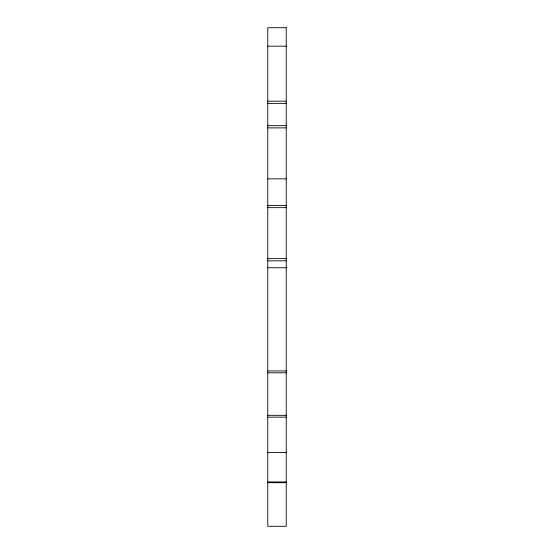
<?xml version="1.0" encoding="UTF-8"?>
<svg xmlns="http://www.w3.org/2000/svg" width="554" height="554" viewBox="0 0 554 554"><rect width="100%" height="100%" fill="white"/><g stroke="black" fill="none" stroke-linecap="round" stroke-linejoin="round"><path stroke-width="0.83" d="M267.769 46.169L286.231 46.169M267.769 101.174L286.231 101.174M267.769 103.376L286.231 103.376M267.769 125.682L286.231 125.682M267.769 127.884L286.231 127.884M267.769 178.866L286.231 178.866M267.769 205.458L286.231 205.458M267.769 207.66L286.231 207.66M267.769 258.642L286.231 258.642M267.769 260.844L286.231 260.844M267.769 267.769L286.231 267.769M267.769 370.958L286.231 370.958M267.769 372.8L286.231 372.8M267.769 415.32L286.231 415.32M267.769 417.155L286.231 417.155M267.769 452.431L286.231 452.431M267.769 481.952L286.231 481.952M267.769 482.686L286.231 482.686M286.231 27.7L267.769 27.7L267.769 526.3L286.231 526.3L286.231 27.7"/></g></svg>
